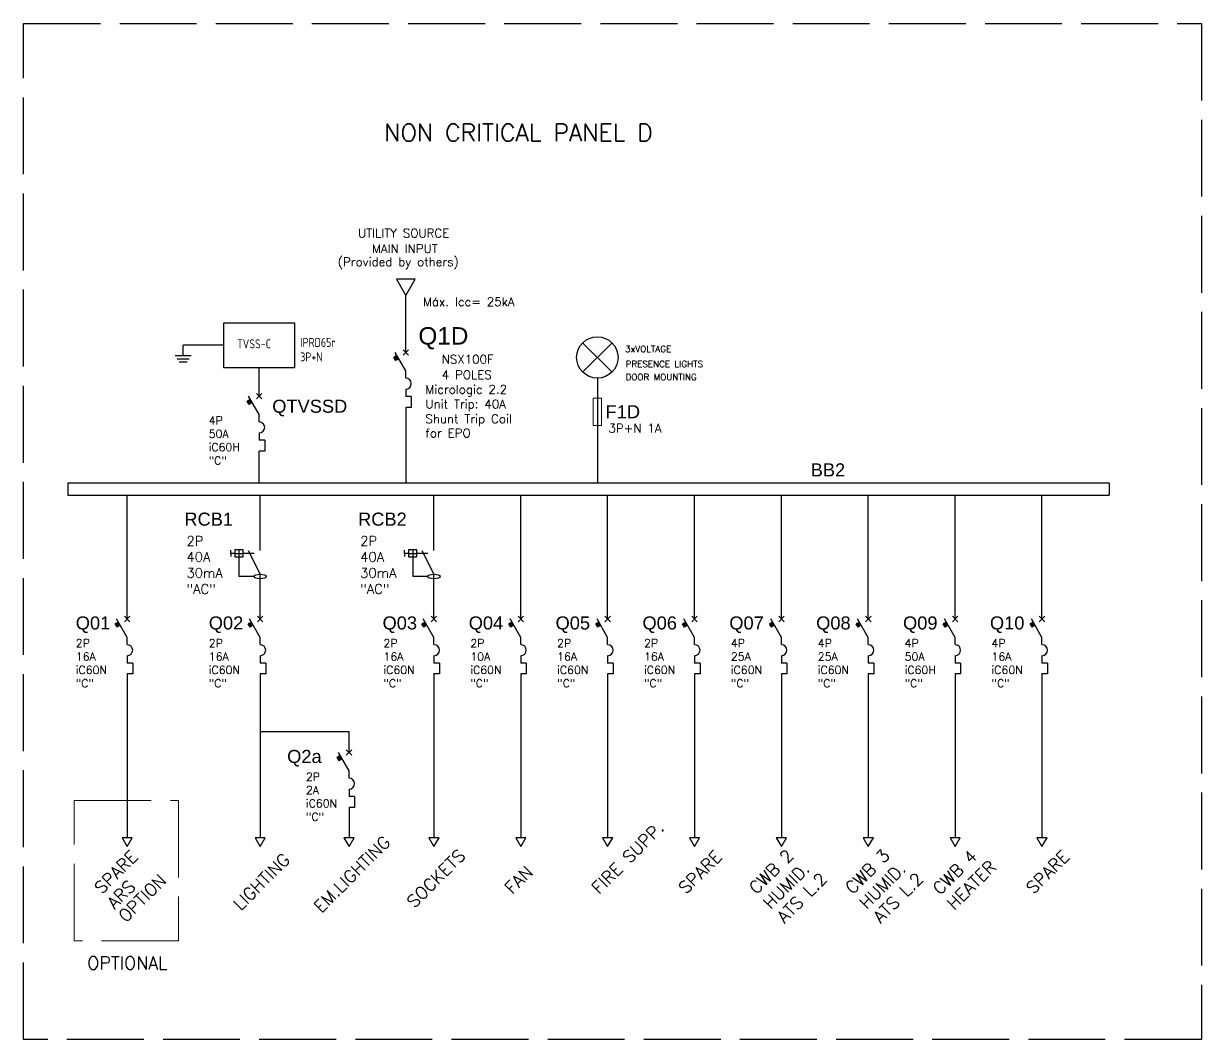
# Model space of a CAD drawing. Header units: inches. Extents: x 86 to 1426, y 63 to 696.
# Drawn here: x 1108.1 to 1291.8, y 266.9 to 425.5 of the extents above; entities that cross this region are included whole.
import ezdxf

# ---------------------------------------------------------------- set-up
doc = ezdxf.new("R2010")
doc.units = ezdxf.units.IN
doc.header["$MEASUREMENT"] = 0
doc.linetypes.add('ACAD_ISO02W100', pattern=[15, 12, -3])
doc.linetypes.add('Caddy_Solid', pattern=[0])
doc.layers.get('0').update_dxf_attribs({"lineweight": 0, "plot": 0})
doc.layers.add('1', color=7, linetype='Continuous', lineweight=13)
for name, color, linetype in [('DIBUIX', 7, 'Continuous'), ('Líneas', 122, 'Continuous'), ('TEXTE', 7, 'Continuous')]:
    doc.layers.add(name, color=color, linetype=linetype)
doc.styles.add('Caddy_Vectorfont1p', font='isocp___.ttf', dxfattribs={"width": 0.9})
doc.styles.add('Estilo1', font='arial.ttf')
doc.styles.add('NORMAL', font='simplex', dxfattribs={"width": 0.7})
doc.styles.add('RomanS', font='romans.shx')
doc.styles.get("Standard").update_dxf_attribs({"font": 'romans.shx', "width": 0.8})

# ---------------------------------------------------------------- blocks, each defined once
blk = doc.blocks.new('Blk296')
at = {"layer": '1', "linetype": 'Caddy_Solid', "lineweight": 25}
for p, q in [((103, 237), (114, 237)), ((103, 230), (103, 237)), ((114, 237), (114, 230)), ((114, 230), (103, 230))]:
    blk.add_line(p, q, dxfattribs=at)
blk = doc.blocks.new('Blk300')
at = {"layer": '1', "linetype": 'Caddy_Solid', "lineweight": 25}
for p, q in [((119, 232), (119, 233.6)), ((117.75, 232), (120.25, 232))]:
    blk.add_line(p, q, dxfattribs=at)
blk = doc.blocks.new('Blk301')
at = {"layer": '1', "linetype": 'Caddy_Solid', "lineweight": 25}
for p, q in [((118.0625, 231.5), (119.9375, 231.5)), ((118.375, 231), (119.625, 231))]:
    blk.add_line(p, q, dxfattribs=at)
blk = doc.blocks.new('Blk297')
for name in ['Blk300', 'Blk301']:
    blk.add_blockref(name, (0, 0, 1))

msp = doc.modelspace()

# ---------------------------------------------------------------- linework, layer by layer
msp.add_lwpolyline([(1196.96, 367.02), (1198.26, 367.02), (1198.26, 362.72), (1196.96, 362.72)], close=True)
at = {"color": 3, "linetype": 'ACAD_ISO02W100'}
msp.add_lwpolyline([(1116, 304.21), (1132.26, 304.21), (1132.26, 282.34), (1116, 282.34)], close=True, dxfattribs=at)
at = {"layer": 'DIBUIX'}
for p, q in [((1166.34, 373.63), (1165.85, 373.35)), ((1166.34, 373.63), (1165.85, 373.35)), ((1166.34, 373.63), (1165.85, 373.35)), ((1166.13, 372.85), (1165.85, 373.35)), ((1166.13, 372.85), (1165.85, 373.35)), ((1166.13, 372.85), (1165.85, 373.35)), ((1166.2, 372.9), (1165.92, 373.39)), ((1166.2, 372.9), (1165.92, 373.39)), ((1166.2, 372.9), (1165.92, 373.39)), ((1166.28, 372.94), (1165.99, 373.43)), ((1166.28, 372.94), (1165.99, 373.43)), ((1166.28, 372.94), (1165.99, 373.43)), ((1167.72, 371.26), (1166.06, 374.13)), ((1167.72, 371.26), (1166.06, 374.13)), ((1167.72, 371.26), (1166.06, 374.13)), ((1166.36, 372.98), (1166.07, 373.48)), ((1166.36, 372.98), (1166.07, 373.48)), ((1166.36, 372.98), (1166.07, 373.48)), ((1166.63, 373.14), (1166.13, 372.85)), ((1166.63, 373.14), (1166.13, 372.85)), ((1166.63, 373.14), (1166.13, 372.85)), ((1166.43, 373.02), (1166.15, 373.52)), ((1166.43, 373.02), (1166.15, 373.52)), ((1166.43, 373.02), (1166.15, 373.52)), ((1166.5, 373.07), (1166.22, 373.56)), ((1166.5, 373.07), (1166.22, 373.56)), ((1166.5, 373.07), (1166.22, 373.56)), ((1166.57, 373.11), (1166.29, 373.61)), ((1166.57, 373.11), (1166.29, 373.61)), ((1166.57, 373.11), (1166.29, 373.61)), ((1167.29, 374.56), (1168.15, 373.7)), ((1168.15, 374.56), (1167.29, 373.7)), ((1167.29, 374.56), (1168.15, 373.7)), ((1168.15, 374.56), (1167.29, 373.7)), ((1167.29, 374.56), (1168.15, 373.7)), ((1168.15, 374.56), (1167.29, 373.7)), ((1167.72, 370.12), (1167.72, 371.26)), ((1144.41, 367.72), (1145.27, 366.87)), ((1145.27, 367.72), (1144.41, 366.87)), ((1144.41, 367.72), (1145.27, 366.87)), ((1145.27, 367.72), (1144.41, 366.87)), ((1144.41, 367.72), (1145.27, 366.87)), ((1145.27, 367.72), (1144.41, 366.87)), ((1167.72, 368.4), (1167.72, 367.26)), ((1143.46, 366.8), (1142.97, 366.51)), ((1143.46, 366.8), (1142.97, 366.51)), ((1143.46, 366.8), (1142.97, 366.51)), ((1143.26, 366.02), (1142.97, 366.51)), ((1143.26, 366.02), (1142.97, 366.51)), ((1143.26, 366.02), (1142.97, 366.51)), ((1143.33, 366.06), (1143.04, 366.56)), ((1143.33, 366.06), (1143.04, 366.56)), ((1143.33, 366.06), (1143.04, 366.56)), ((1143.41, 366.1), (1143.12, 366.6)), ((1143.41, 366.1), (1143.12, 366.6)), ((1143.41, 366.1), (1143.12, 366.6)), ((1144.84, 364.43), (1143.19, 367.3)), ((1144.84, 364.43), (1143.19, 367.3)), ((1144.84, 364.43), (1143.19, 367.3)), ((1143.48, 366.14), (1143.19, 366.64)), ((1143.48, 366.14), (1143.19, 366.64)), ((1143.48, 366.14), (1143.19, 366.64)), ((1143.75, 366.3), (1143.26, 366.02)), ((1143.75, 366.3), (1143.26, 366.02)), ((1143.75, 366.3), (1143.26, 366.02)), ((1143.55, 366.19), (1143.27, 366.68)), ((1143.55, 366.19), (1143.27, 366.68)), ((1143.55, 366.19), (1143.27, 366.68)), ((1143.63, 366.23), (1143.34, 366.73)), ((1143.63, 366.23), (1143.34, 366.73)), ((1143.63, 366.23), (1143.34, 366.73)), ((1143.7, 366.27), (1143.42, 366.77)), ((1143.7, 366.27), (1143.42, 366.77)), ((1143.7, 366.27), (1143.42, 366.77)), ((1168.58, 367.26), (1167.72, 367.26)), ((1168.58, 367.26), (1167.72, 367.26)), ((1168.58, 367.26), (1167.72, 367.26)), ((1168.58, 367.26), (1168.58, 365.54)), ((1168.58, 367.26), (1168.58, 365.54)), ((1168.58, 367.26), (1168.58, 365.54)), ((1144.84, 363.29), (1144.84, 364.43)), ((1168.58, 365.54), (1167.72, 365.54)), ((1144.84, 361.57), (1144.84, 360.43)), ((1145.7, 360.43), (1144.84, 360.43)), ((1145.7, 360.43), (1144.84, 360.43)), ((1145.7, 360.43), (1144.84, 360.43)), ((1145.7, 360.43), (1145.7, 358.71)), ((1145.7, 360.43), (1145.7, 358.71)), ((1145.7, 360.43), (1145.7, 358.71)), ((1145.7, 358.71), (1144.84, 358.71)), ((1277.45, 353.73), (1114.97, 353.73)), ((1114.97, 353.73), (1114.97, 351.85)), ((1277.45, 353.73), (1277.45, 351.85)), ((1114.97, 351.85), (1277.45, 351.85)), ((1140.44, 342.78), (1140.44, 343.27)), ((1141.1, 342.78), (1140.44, 342.78)), ((1140.44, 342.78), (1140.44, 342.3)), ((1141.1, 342.78), (1142.28, 342.78)), ((1141.69, 343.36), (1141.69, 342.21)), ((1141.69, 342.21), (1141.69, 339.17)), ((1144.07, 342.78), (1142.28, 342.78)), ((1143.13, 343.21), (1145, 339.52)), ((1167.54, 342.78), (1167.54, 343.27)), ((1168.2, 342.78), (1167.54, 342.78)), ((1167.54, 342.78), (1167.54, 342.3)), ((1168.2, 342.78), (1169.38, 342.78)), ((1168.79, 343.36), (1168.79, 342.21)), ((1168.79, 342.21), (1168.79, 339.17)), ((1171.17, 342.78), (1169.38, 342.78)), ((1170.24, 343.21), (1172.11, 339.52)), ((1144.05, 339.17), (1141.69, 339.17)), ((1171.15, 339.17), (1168.79, 339.17)), ((1123.82, 332.97), (1124.68, 332.11)), ((1124.68, 332.97), (1123.82, 332.11)), ((1123.82, 332.97), (1124.68, 332.11)), ((1124.68, 332.97), (1123.82, 332.11)), ((1123.82, 332.97), (1124.68, 332.11)), ((1124.68, 332.97), (1123.82, 332.11)), ((1144.57, 332.97), (1145.43, 332.11)), ((1145.43, 332.97), (1144.57, 332.11)), ((1144.57, 332.97), (1145.43, 332.11)), ((1145.43, 332.97), (1144.57, 332.11)), ((1144.57, 332.97), (1145.43, 332.11)), ((1145.43, 332.97), (1144.57, 332.11)), ((1171.68, 332.97), (1172.53, 332.11)), ((1172.53, 332.97), (1171.68, 332.11)), ((1171.68, 332.97), (1172.53, 332.11)), ((1172.53, 332.97), (1171.68, 332.11)), ((1171.68, 332.97), (1172.53, 332.11)), ((1172.53, 332.97), (1171.68, 332.11)), ((1185.23, 332.97), (1186.09, 332.11)), ((1186.09, 332.97), (1185.23, 332.11)), ((1185.23, 332.97), (1186.09, 332.11)), ((1186.09, 332.97), (1185.23, 332.11)), ((1185.23, 332.97), (1186.09, 332.11)), ((1186.09, 332.97), (1185.23, 332.11)), ((1198.78, 332.97), (1199.64, 332.11)), ((1199.64, 332.97), (1198.78, 332.11)), ((1198.78, 332.97), (1199.64, 332.11)), ((1199.64, 332.97), (1198.78, 332.11)), ((1198.78, 332.97), (1199.64, 332.11)), ((1199.64, 332.97), (1198.78, 332.11)), ((1212.33, 332.97), (1213.19, 332.11)), ((1213.19, 332.97), (1212.33, 332.11)), ((1212.33, 332.97), (1213.19, 332.11)), ((1213.19, 332.97), (1212.33, 332.11)), ((1212.33, 332.97), (1213.19, 332.11)), ((1213.19, 332.97), (1212.33, 332.11)), ((1225.89, 332.97), (1226.74, 332.11)), ((1226.74, 332.97), (1225.89, 332.11)), ((1225.89, 332.97), (1226.74, 332.11)), ((1226.74, 332.97), (1225.89, 332.11)), ((1225.89, 332.97), (1226.74, 332.11)), ((1226.74, 332.97), (1225.89, 332.11)), ((1239.44, 332.97), (1240.3, 332.11)), ((1240.3, 332.97), (1239.44, 332.11)), ((1239.44, 332.97), (1240.3, 332.11)), ((1240.3, 332.97), (1239.44, 332.11)), ((1239.44, 332.97), (1240.3, 332.11)), ((1240.3, 332.97), (1239.44, 332.11)), ((1252.99, 332.97), (1253.85, 332.11)), ((1253.85, 332.97), (1252.99, 332.11)), ((1252.99, 332.97), (1253.85, 332.11)), ((1253.85, 332.97), (1252.99, 332.11)), ((1252.99, 332.97), (1253.85, 332.11)), ((1253.85, 332.97), (1252.99, 332.11)), ((1266.54, 332.97), (1267.4, 332.11)), ((1267.4, 332.97), (1266.54, 332.11)), ((1266.54, 332.97), (1267.4, 332.11)), ((1267.4, 332.97), (1266.54, 332.11)), ((1266.54, 332.97), (1267.4, 332.11)), ((1267.4, 332.97), (1266.54, 332.11)), ((1122.87, 332.05), (1122.38, 331.76)), ((1122.87, 332.05), (1122.38, 331.76)), ((1122.87, 332.05), (1122.38, 331.76)), ((1122.66, 331.26), (1122.38, 331.76)), ((1122.66, 331.26), (1122.38, 331.76)), ((1122.66, 331.26), (1122.38, 331.76)), ((1122.73, 331.31), (1122.45, 331.8)), ((1122.73, 331.31), (1122.45, 331.8)), ((1122.73, 331.31), (1122.45, 331.8)), ((1122.81, 331.35), (1122.52, 331.84)), ((1122.81, 331.35), (1122.52, 331.84)), ((1122.81, 331.35), (1122.52, 331.84)), ((1124.25, 329.67), (1122.59, 332.54)), ((1124.25, 329.67), (1122.59, 332.54)), ((1124.25, 329.67), (1122.59, 332.54)), ((1122.89, 331.39), (1122.6, 331.89)), ((1122.89, 331.39), (1122.6, 331.89)), ((1122.89, 331.39), (1122.6, 331.89)), ((1123.16, 331.55), (1122.66, 331.26)), ((1123.16, 331.55), (1122.66, 331.26)), ((1123.16, 331.55), (1122.66, 331.26)), ((1122.96, 331.44), (1122.68, 331.93)), ((1122.96, 331.44), (1122.68, 331.93)), ((1122.96, 331.44), (1122.68, 331.93)), ((1123.03, 331.48), (1122.75, 331.97)), ((1123.03, 331.48), (1122.75, 331.97)), ((1123.03, 331.48), (1122.75, 331.97)), ((1123.1, 331.52), (1122.82, 332.02)), ((1123.1, 331.52), (1122.82, 332.02)), ((1123.1, 331.52), (1122.82, 332.02)), ((1143.62, 332.05), (1143.13, 331.76)), ((1143.62, 332.05), (1143.13, 331.76)), ((1143.62, 332.05), (1143.13, 331.76)), ((1143.42, 331.26), (1143.13, 331.76)), ((1143.42, 331.26), (1143.13, 331.76)), ((1143.42, 331.26), (1143.13, 331.76)), ((1143.49, 331.31), (1143.2, 331.8)), ((1143.49, 331.31), (1143.2, 331.8)), ((1143.49, 331.31), (1143.2, 331.8)), ((1143.56, 331.35), (1143.27, 331.84)), ((1143.56, 331.35), (1143.27, 331.84)), ((1143.56, 331.35), (1143.27, 331.84)), ((1145, 329.67), (1143.34, 332.54)), ((1145, 329.67), (1143.34, 332.54)), ((1145, 329.67), (1143.34, 332.54)), ((1143.64, 331.39), (1143.35, 331.89)), ((1143.64, 331.39), (1143.35, 331.89)), ((1143.64, 331.39), (1143.35, 331.89)), ((1143.91, 331.55), (1143.42, 331.26)), ((1143.91, 331.55), (1143.42, 331.26)), ((1143.91, 331.55), (1143.42, 331.26)), ((1143.71, 331.44), (1143.43, 331.93)), ((1143.71, 331.44), (1143.43, 331.93)), ((1143.71, 331.44), (1143.43, 331.93)), ((1143.79, 331.48), (1143.5, 331.97)), ((1143.79, 331.48), (1143.5, 331.97)), ((1143.79, 331.48), (1143.5, 331.97)), ((1143.86, 331.52), (1143.57, 332.02)), ((1143.86, 331.52), (1143.57, 332.02)), ((1143.86, 331.52), (1143.57, 332.02)), ((1170.73, 332.05), (1170.23, 331.76)), ((1170.73, 332.05), (1170.23, 331.76)), ((1170.73, 332.05), (1170.23, 331.76)), ((1170.52, 331.26), (1170.23, 331.76)), ((1170.52, 331.26), (1170.23, 331.76)), ((1170.52, 331.26), (1170.23, 331.76)), ((1170.59, 331.31), (1170.3, 331.8)), ((1170.59, 331.31), (1170.3, 331.8)), ((1170.59, 331.31), (1170.3, 331.8)), ((1170.67, 331.35), (1170.38, 331.84)), ((1170.67, 331.35), (1170.38, 331.84)), ((1170.67, 331.35), (1170.38, 331.84)), ((1172.11, 329.67), (1170.45, 332.54)), ((1172.11, 329.67), (1170.45, 332.54)), ((1172.11, 329.67), (1170.45, 332.54)), ((1170.74, 331.39), (1170.46, 331.89)), ((1170.74, 331.39), (1170.46, 331.89)), ((1170.74, 331.39), (1170.46, 331.89)), ((1171.01, 331.55), (1170.52, 331.26)), ((1171.01, 331.55), (1170.52, 331.26)), ((1171.01, 331.55), (1170.52, 331.26)), ((1170.81, 331.44), (1170.53, 331.93)), ((1170.81, 331.44), (1170.53, 331.93)), ((1170.81, 331.44), (1170.53, 331.93)), ((1170.89, 331.48), (1170.6, 331.97)), ((1170.89, 331.48), (1170.6, 331.97)), ((1170.89, 331.48), (1170.6, 331.97)), ((1170.96, 331.52), (1170.68, 332.02)), ((1170.96, 331.52), (1170.68, 332.02)), ((1170.96, 331.52), (1170.68, 332.02)), ((1184.28, 332.05), (1183.79, 331.76)), ((1184.28, 332.05), (1183.79, 331.76)), ((1184.28, 332.05), (1183.79, 331.76)), ((1184.07, 331.26), (1183.79, 331.76)), ((1184.07, 331.26), (1183.79, 331.76)), ((1184.07, 331.26), (1183.79, 331.76)), ((1184.14, 331.31), (1183.86, 331.8)), ((1184.14, 331.31), (1183.86, 331.8)), ((1184.14, 331.31), (1183.86, 331.8)), ((1184.22, 331.35), (1183.93, 331.84)), ((1184.22, 331.35), (1183.93, 331.84)), ((1184.22, 331.35), (1183.93, 331.84)), ((1185.66, 329.67), (1184, 332.54)), ((1185.66, 329.67), (1184, 332.54)), ((1185.66, 329.67), (1184, 332.54)), ((1184.3, 331.39), (1184.01, 331.89)), ((1184.3, 331.39), (1184.01, 331.89)), ((1184.3, 331.39), (1184.01, 331.89)), ((1184.57, 331.55), (1184.07, 331.26)), ((1184.57, 331.55), (1184.07, 331.26)), ((1184.57, 331.55), (1184.07, 331.26)), ((1184.37, 331.44), (1184.09, 331.93)), ((1184.37, 331.44), (1184.09, 331.93)), ((1184.37, 331.44), (1184.09, 331.93)), ((1184.44, 331.48), (1184.16, 331.97)), ((1184.44, 331.48), (1184.16, 331.97)), ((1184.44, 331.48), (1184.16, 331.97)), ((1184.51, 331.52), (1184.23, 332.02)), ((1184.51, 331.52), (1184.23, 332.02)), ((1184.51, 331.52), (1184.23, 332.02)), ((1197.83, 332.05), (1197.34, 331.76)), ((1197.83, 332.05), (1197.34, 331.76)), ((1197.83, 332.05), (1197.34, 331.76)), ((1197.63, 331.26), (1197.34, 331.76)), ((1197.63, 331.26), (1197.34, 331.76)), ((1197.63, 331.26), (1197.34, 331.76)), ((1197.7, 331.31), (1197.41, 331.8)), ((1197.7, 331.31), (1197.41, 331.8)), ((1197.7, 331.31), (1197.41, 331.8)), ((1197.77, 331.35), (1197.48, 331.84)), ((1197.77, 331.35), (1197.48, 331.84)), ((1197.77, 331.35), (1197.48, 331.84)), ((1199.21, 329.67), (1197.55, 332.54)), ((1199.21, 329.67), (1197.55, 332.54)), ((1199.21, 329.67), (1197.55, 332.54)), ((1197.85, 331.39), (1197.56, 331.89)), ((1197.85, 331.39), (1197.56, 331.89)), ((1197.85, 331.39), (1197.56, 331.89)), ((1198.12, 331.55), (1197.63, 331.26)), ((1198.12, 331.55), (1197.63, 331.26)), ((1198.12, 331.55), (1197.63, 331.26)), ((1197.92, 331.44), (1197.64, 331.93)), ((1197.92, 331.44), (1197.64, 331.93)), ((1197.92, 331.44), (1197.64, 331.93)), ((1198, 331.48), (1197.71, 331.97)), ((1198, 331.48), (1197.71, 331.97)), ((1198, 331.48), (1197.71, 331.97)), ((1198.07, 331.52), (1197.78, 332.02)), ((1198.07, 331.52), (1197.78, 332.02)), ((1198.07, 331.52), (1197.78, 332.02)), ((1211.38, 332.05), (1210.89, 331.76)), ((1211.38, 332.05), (1210.89, 331.76)), ((1211.38, 332.05), (1210.89, 331.76)), ((1211.18, 331.26), (1210.89, 331.76)), ((1211.18, 331.26), (1210.89, 331.76)), ((1211.18, 331.26), (1210.89, 331.76)), ((1211.25, 331.31), (1210.96, 331.8)), ((1211.25, 331.31), (1210.96, 331.8)), ((1211.25, 331.31), (1210.96, 331.8)), ((1211.32, 331.35), (1211.04, 331.84)), ((1211.32, 331.35), (1211.04, 331.84)), ((1211.32, 331.35), (1211.04, 331.84)), ((1212.76, 329.67), (1211.11, 332.54)), ((1212.76, 329.67), (1211.11, 332.54)), ((1212.76, 329.67), (1211.11, 332.54)), ((1211.4, 331.39), (1211.11, 331.89)), ((1211.4, 331.39), (1211.11, 331.89)), ((1211.4, 331.39), (1211.11, 331.89)), ((1211.67, 331.55), (1211.18, 331.26)), ((1211.67, 331.55), (1211.18, 331.26)), ((1211.67, 331.55), (1211.18, 331.26)), ((1211.47, 331.44), (1211.19, 331.93)), ((1211.47, 331.44), (1211.19, 331.93)), ((1211.47, 331.44), (1211.19, 331.93)), ((1211.55, 331.48), (1211.26, 331.97)), ((1211.55, 331.48), (1211.26, 331.97)), ((1211.55, 331.48), (1211.26, 331.97)), ((1211.62, 331.52), (1211.34, 332.02)), ((1211.62, 331.52), (1211.34, 332.02)), ((1211.62, 331.52), (1211.34, 332.02)), ((1224.94, 332.05), (1224.44, 331.76)), ((1224.94, 332.05), (1224.44, 331.76)), ((1224.94, 332.05), (1224.44, 331.76)), ((1224.73, 331.26), (1224.44, 331.76)), ((1224.73, 331.26), (1224.44, 331.76)), ((1224.73, 331.26), (1224.44, 331.76)), ((1224.8, 331.31), (1224.51, 331.8)), ((1224.8, 331.31), (1224.51, 331.8)), ((1224.8, 331.31), (1224.51, 331.8)), ((1224.88, 331.35), (1224.59, 331.84)), ((1224.88, 331.35), (1224.59, 331.84)), ((1224.88, 331.35), (1224.59, 331.84)), ((1226.31, 329.67), (1224.66, 332.54)), ((1226.31, 329.67), (1224.66, 332.54)), ((1226.31, 329.67), (1224.66, 332.54)), ((1224.95, 331.39), (1224.67, 331.89)), ((1224.95, 331.39), (1224.67, 331.89)), ((1224.95, 331.39), (1224.67, 331.89)), ((1225.22, 331.55), (1224.73, 331.26)), ((1225.22, 331.55), (1224.73, 331.26)), ((1225.22, 331.55), (1224.73, 331.26)), ((1225.02, 331.44), (1224.74, 331.93)), ((1225.02, 331.44), (1224.74, 331.93)), ((1225.02, 331.44), (1224.74, 331.93)), ((1225.1, 331.48), (1224.81, 331.97)), ((1225.1, 331.48), (1224.81, 331.97)), ((1225.1, 331.48), (1224.81, 331.97)), ((1225.17, 331.52), (1224.89, 332.02)), ((1225.17, 331.52), (1224.89, 332.02)), ((1225.17, 331.52), (1224.89, 332.02)), ((1238.49, 332.05), (1237.99, 331.76)), ((1238.49, 332.05), (1237.99, 331.76)), ((1238.49, 332.05), (1237.99, 331.76)), ((1238.28, 331.26), (1237.99, 331.76)), ((1238.28, 331.26), (1237.99, 331.76)), ((1238.28, 331.26), (1237.99, 331.76)), ((1238.35, 331.31), (1238.07, 331.8)), ((1238.35, 331.31), (1238.07, 331.8)), ((1238.35, 331.31), (1238.07, 331.8)), ((1238.43, 331.35), (1238.14, 331.84)), ((1238.43, 331.35), (1238.14, 331.84)), ((1238.43, 331.35), (1238.14, 331.84)), ((1239.87, 329.67), (1238.21, 332.54)), ((1239.87, 329.67), (1238.21, 332.54)), ((1239.87, 329.67), (1238.21, 332.54)), ((1238.51, 331.39), (1238.22, 331.89)), ((1238.51, 331.39), (1238.22, 331.89)), ((1238.51, 331.39), (1238.22, 331.89)), ((1238.78, 331.55), (1238.28, 331.26)), ((1238.78, 331.55), (1238.28, 331.26)), ((1238.78, 331.55), (1238.28, 331.26)), ((1238.58, 331.44), (1238.29, 331.93)), ((1238.58, 331.44), (1238.29, 331.93)), ((1238.58, 331.44), (1238.29, 331.93)), ((1238.65, 331.48), (1238.36, 331.97)), ((1238.65, 331.48), (1238.36, 331.97)), ((1238.65, 331.48), (1238.36, 331.97)), ((1238.72, 331.52), (1238.44, 332.02)), ((1238.72, 331.52), (1238.44, 332.02)), ((1238.72, 331.52), (1238.44, 332.02)), ((1252.04, 332.05), (1251.55, 331.76)), ((1252.04, 332.05), (1251.55, 331.76)), ((1252.04, 332.05), (1251.55, 331.76)), ((1251.84, 331.26), (1251.55, 331.76)), ((1251.84, 331.26), (1251.55, 331.76)), ((1251.84, 331.26), (1251.55, 331.76)), ((1251.91, 331.31), (1251.62, 331.8)), ((1251.91, 331.31), (1251.62, 331.8)), ((1251.91, 331.31), (1251.62, 331.8)), ((1251.98, 331.35), (1251.69, 331.84)), ((1251.98, 331.35), (1251.69, 331.84)), ((1251.98, 331.35), (1251.69, 331.84)), ((1253.42, 329.67), (1251.76, 332.54)), ((1253.42, 329.67), (1251.76, 332.54)), ((1253.42, 329.67), (1251.76, 332.54)), ((1252.06, 331.39), (1251.77, 331.89)), ((1252.06, 331.39), (1251.77, 331.89)), ((1252.06, 331.39), (1251.77, 331.89)), ((1252.33, 331.55), (1251.84, 331.26)), ((1252.33, 331.55), (1251.84, 331.26)), ((1252.33, 331.55), (1251.84, 331.26)), ((1252.13, 331.44), (1251.85, 331.93)), ((1252.13, 331.44), (1251.85, 331.93)), ((1252.13, 331.44), (1251.85, 331.93)), ((1252.2, 331.48), (1251.92, 331.97)), ((1252.2, 331.48), (1251.92, 331.97)), ((1252.2, 331.48), (1251.92, 331.97)), ((1252.28, 331.52), (1251.99, 332.02)), ((1252.28, 331.52), (1251.99, 332.02)), ((1252.28, 331.52), (1251.99, 332.02)), ((1265.59, 332.05), (1265.1, 331.76)), ((1265.59, 332.05), (1265.1, 331.76)), ((1265.59, 332.05), (1265.1, 331.76)), ((1265.39, 331.26), (1265.1, 331.76)), ((1265.39, 331.26), (1265.1, 331.76)), ((1265.39, 331.26), (1265.1, 331.76)), ((1265.46, 331.31), (1265.17, 331.8)), ((1265.46, 331.31), (1265.17, 331.8)), ((1265.46, 331.31), (1265.17, 331.8)), ((1265.53, 331.35), (1265.25, 331.84)), ((1265.53, 331.35), (1265.25, 331.84)), ((1265.53, 331.35), (1265.25, 331.84)), ((1266.97, 329.67), (1265.32, 332.54)), ((1266.97, 329.67), (1265.32, 332.54)), ((1266.97, 329.67), (1265.32, 332.54)), ((1265.61, 331.39), (1265.32, 331.89)), ((1265.61, 331.39), (1265.32, 331.89)), ((1265.61, 331.39), (1265.32, 331.89)), ((1265.88, 331.55), (1265.39, 331.26)), ((1265.88, 331.55), (1265.39, 331.26)), ((1265.88, 331.55), (1265.39, 331.26)), ((1265.68, 331.44), (1265.4, 331.93)), ((1265.68, 331.44), (1265.4, 331.93)), ((1265.68, 331.44), (1265.4, 331.93)), ((1265.76, 331.48), (1265.47, 331.97)), ((1265.76, 331.48), (1265.47, 331.97)), ((1265.76, 331.48), (1265.47, 331.97)), ((1265.83, 331.52), (1265.55, 332.02)), ((1265.83, 331.52), (1265.55, 332.02)), ((1265.83, 331.52), (1265.55, 332.02)), ((1124.25, 328.54), (1124.25, 329.67)), ((1145, 328.54), (1145, 329.67)), ((1172.11, 328.54), (1172.11, 329.67)), ((1185.66, 328.54), (1185.66, 329.67)), ((1199.21, 328.54), (1199.21, 329.67)), ((1212.76, 328.54), (1212.76, 329.67)), ((1226.31, 328.54), (1226.31, 329.67)), ((1239.87, 328.54), (1239.87, 329.67)), ((1253.42, 328.54), (1253.42, 329.67)), ((1266.97, 328.54), (1266.97, 329.67)), ((1124.25, 326.82), (1124.25, 325.67)), ((1125.11, 325.67), (1124.25, 325.67)), ((1125.11, 325.67), (1124.25, 325.67)), ((1125.11, 325.67), (1124.25, 325.67)), ((1125.11, 325.67), (1125.11, 323.96)), ((1125.11, 325.67), (1125.11, 323.96)), ((1125.11, 325.67), (1125.11, 323.96)), ((1145, 326.82), (1145, 325.67)), ((1145.86, 325.67), (1145, 325.67)), ((1145.86, 325.67), (1145, 325.67)), ((1145.86, 325.67), (1145, 325.67)), ((1145.86, 325.67), (1145.86, 323.96)), ((1145.86, 325.67), (1145.86, 323.96)), ((1145.86, 325.67), (1145.86, 323.96)), ((1172.11, 326.82), (1172.11, 325.67)), ((1172.96, 325.67), (1172.11, 325.67)), ((1172.96, 325.67), (1172.11, 325.67)), ((1172.96, 325.67), (1172.11, 325.67)), ((1172.96, 325.67), (1172.96, 323.96)), ((1172.96, 325.67), (1172.96, 323.96)), ((1172.96, 325.67), (1172.96, 323.96)), ((1185.66, 326.82), (1185.66, 325.67)), ((1186.52, 325.67), (1185.66, 325.67)), ((1186.52, 325.67), (1185.66, 325.67)), ((1186.52, 325.67), (1185.66, 325.67)), ((1186.52, 325.67), (1186.52, 323.96)), ((1186.52, 325.67), (1186.52, 323.96)), ((1186.52, 325.67), (1186.52, 323.96)), ((1199.21, 326.82), (1199.21, 325.67)), ((1200.07, 325.67), (1199.21, 325.67)), ((1200.07, 325.67), (1199.21, 325.67)), ((1200.07, 325.67), (1199.21, 325.67)), ((1200.07, 325.67), (1200.07, 323.96)), ((1200.07, 325.67), (1200.07, 323.96)), ((1200.07, 325.67), (1200.07, 323.96)), ((1212.76, 326.82), (1212.76, 325.67)), ((1213.62, 325.67), (1212.76, 325.67)), ((1213.62, 325.67), (1212.76, 325.67)), ((1213.62, 325.67), (1212.76, 325.67)), ((1213.62, 325.67), (1213.62, 323.96)), ((1213.62, 325.67), (1213.62, 323.96)), ((1213.62, 325.67), (1213.62, 323.96)), ((1226.31, 326.82), (1226.31, 325.67)), ((1227.17, 325.67), (1226.31, 325.67)), ((1227.17, 325.67), (1226.31, 325.67)), ((1227.17, 325.67), (1226.31, 325.67)), ((1227.17, 325.67), (1227.17, 323.96)), ((1227.17, 325.67), (1227.17, 323.96)), ((1227.17, 325.67), (1227.17, 323.96)), ((1239.87, 326.82), (1239.87, 325.67)), ((1240.72, 325.67), (1239.87, 325.67)), ((1240.72, 325.67), (1239.87, 325.67)), ((1240.72, 325.67), (1239.87, 325.67)), ((1240.72, 325.67), (1240.72, 323.96)), ((1240.72, 325.67), (1240.72, 323.96)), ((1240.72, 325.67), (1240.72, 323.96)), ((1253.42, 326.82), (1253.42, 325.67)), ((1254.28, 325.67), (1253.42, 325.67)), ((1254.28, 325.67), (1253.42, 325.67)), ((1254.28, 325.67), (1253.42, 325.67)), ((1254.28, 325.67), (1254.28, 323.96)), ((1254.28, 325.67), (1254.28, 323.96)), ((1254.28, 325.67), (1254.28, 323.96)), ((1266.97, 326.82), (1266.97, 325.67)), ((1267.83, 325.67), (1266.97, 325.67)), ((1267.83, 325.67), (1266.97, 325.67)), ((1267.83, 325.67), (1266.97, 325.67)), ((1267.83, 325.67), (1267.83, 323.96)), ((1267.83, 325.67), (1267.83, 323.96)), ((1267.83, 325.67), (1267.83, 323.96)), ((1125.11, 323.96), (1124.25, 323.96)), ((1145.86, 323.96), (1145, 323.96)), ((1172.96, 323.96), (1172.11, 323.96)), ((1186.52, 323.96), (1185.66, 323.96)), ((1200.07, 323.96), (1199.21, 323.96)), ((1213.62, 323.96), (1212.76, 323.96)), ((1227.17, 323.96), (1226.31, 323.96)), ((1240.72, 323.96), (1239.87, 323.96)), ((1254.28, 323.96), (1253.42, 323.96)), ((1267.83, 323.96), (1266.97, 323.96)), ((1157.48, 311.22), (1156.99, 310.93)), ((1157.48, 311.22), (1156.99, 310.93)), ((1157.48, 311.22), (1156.99, 310.93)), ((1157.27, 310.43), (1156.99, 310.93)), ((1157.27, 310.43), (1156.99, 310.93)), ((1157.27, 310.43), (1156.99, 310.93)), ((1157.34, 310.48), (1157.06, 310.97)), ((1157.34, 310.48), (1157.06, 310.97)), ((1157.34, 310.48), (1157.06, 310.97)), ((1157.42, 310.52), (1157.13, 311.01)), ((1157.42, 310.52), (1157.13, 311.01)), ((1157.42, 310.52), (1157.13, 311.01)), ((1158.86, 308.85), (1157.2, 311.71)), ((1158.86, 308.85), (1157.2, 311.71)), ((1158.86, 308.85), (1157.2, 311.71)), ((1157.5, 310.56), (1157.21, 311.06)), ((1157.5, 310.56), (1157.21, 311.06)), ((1157.5, 310.56), (1157.21, 311.06)), ((1157.77, 310.72), (1157.27, 310.43)), ((1157.77, 310.72), (1157.27, 310.43)), ((1157.77, 310.72), (1157.27, 310.43)), ((1157.57, 310.61), (1157.29, 311.1)), ((1157.57, 310.61), (1157.29, 311.1)), ((1157.57, 310.61), (1157.29, 311.1)), ((1157.64, 310.65), (1157.36, 311.14)), ((1157.64, 310.65), (1157.36, 311.14)), ((1157.64, 310.65), (1157.36, 311.14)), ((1157.71, 310.69), (1157.43, 311.19)), ((1157.71, 310.69), (1157.43, 311.19)), ((1157.71, 310.69), (1157.43, 311.19)), ((1158.43, 312.14), (1159.29, 311.28)), ((1159.29, 312.14), (1158.43, 311.28)), ((1158.43, 312.14), (1159.29, 311.28)), ((1159.29, 312.14), (1158.43, 311.28)), ((1158.43, 312.14), (1159.29, 311.28)), ((1159.29, 312.14), (1158.43, 311.28)), ((1158.86, 307.71), (1158.86, 308.85)), ((1158.86, 305.99), (1158.86, 304.84)), ((1159.72, 304.84), (1158.86, 304.84)), ((1159.72, 304.84), (1158.86, 304.84)), ((1159.72, 304.84), (1158.86, 304.84)), ((1159.72, 304.84), (1159.72, 303.13)), ((1159.72, 304.84), (1159.72, 303.13)), ((1159.72, 304.84), (1159.72, 303.13)), ((1159.72, 303.13), (1158.86, 303.13))]:
    msp.add_line(p, q, dxfattribs=at)
for points in [[(1141.1, 343.36), (1142.28, 343.36), (1142.28, 342.21), (1141.1, 342.21)], [(1168.2, 343.36), (1169.38, 343.36), (1169.38, 342.21), (1168.2, 342.21)], [(1124.25, 297.02), (1125.05, 298.4), (1123.45, 298.4)], [(1145, 297.02), (1145.8, 298.4), (1144.2, 298.4)], [(1158.86, 297.02), (1159.66, 298.4), (1158.06, 298.4)], [(1172.11, 297.02), (1172.9, 298.4), (1171.31, 298.4)], [(1185.66, 297.02), (1186.45, 298.4), (1184.86, 298.4)], [(1199.21, 297.02), (1200.01, 298.4), (1198.41, 298.4)], [(1212.76, 297.02), (1213.56, 298.4), (1211.97, 298.4)], [(1226.31, 297.02), (1227.11, 298.4), (1225.52, 298.4)], [(1239.87, 297.02), (1240.66, 298.4), (1239.07, 298.4)], [(1253.42, 297.02), (1254.22, 298.4), (1252.62, 298.4)], [(1266.97, 297.02), (1267.77, 298.4), (1266.18, 298.4)]]:
    msp.add_lwpolyline(points, close=True, dxfattribs=at)
for centre in [(1167.72, 369.26), (1167.72, 369.26), (1167.72, 369.26), (1144.84, 362.43), (1144.84, 362.43), (1144.84, 362.43), (1124.25, 327.67), (1124.25, 327.67), (1124.25, 327.67), (1145, 327.67), (1145, 327.67), (1145, 327.67), (1172.11, 327.67), (1172.11, 327.67), (1172.11, 327.67), (1185.66, 327.67), (1185.66, 327.67), (1185.66, 327.67), (1199.21, 327.67), (1199.21, 327.67), (1199.21, 327.67), (1212.76, 327.67), (1212.76, 327.67), (1212.76, 327.67), (1226.32, 327.67), (1226.32, 327.67), (1226.32, 327.67), (1239.87, 327.67), (1239.87, 327.67), (1239.87, 327.67), (1253.42, 327.67), (1253.42, 327.67), (1253.42, 327.67), (1266.97, 327.67), (1266.97, 327.67), (1266.97, 327.67), (1158.86, 306.85), (1158.86, 306.85), (1158.86, 306.85)]:
    msp.add_arc(centre, 0.859, 270, 90, dxfattribs=at)
for centre in [(1145, 339.17), (1172.11, 339.17)]:
    msp.add_ellipse(centre, major_axis=(0.956, 0), ratio=0.370764, dxfattribs=at)
at = {"layer": 'Líneas'}
for p, q in [((1167.72, 374.13), (1167.72, 383.03)), ((1144.84, 367.3), (1144.84, 371.75)), ((1197.6, 370.11), (1197.6, 353.73)), ((1167.72, 365.54), (1167.72, 353.73)), ((1144.84, 353.73), (1144.84, 358.71)), ((1124.25, 332.54), (1124.25, 351.85)), ((1145, 343.21), (1145, 351.85)), ((1172.11, 343.21), (1172.11, 351.85)), ((1185.66, 332.54), (1185.66, 351.85)), ((1199.21, 332.54), (1199.21, 351.85)), ((1212.76, 332.54), (1212.76, 351.85)), ((1226.31, 332.54), (1226.31, 351.85)), ((1239.87, 332.54), (1239.87, 351.85)), ((1253.42, 332.54), (1253.42, 351.85)), ((1266.97, 332.54), (1266.97, 351.85)), ((1145, 332.54), (1145, 339.52)), ((1172.11, 332.54), (1172.11, 339.52)), ((1124.25, 323.96), (1124.25, 318.95)), ((1145, 323.96), (1145, 318.95)), ((1172.11, 323.96), (1172.11, 318.95)), ((1185.66, 323.96), (1185.66, 318.95)), ((1199.21, 323.96), (1199.21, 318.95)), ((1212.76, 323.96), (1212.76, 318.95)), ((1226.31, 323.96), (1226.31, 318.95)), ((1239.87, 323.96), (1239.87, 318.95)), ((1253.42, 323.96), (1253.42, 318.95)), ((1266.97, 323.96), (1266.97, 318.95)), ((1124.25, 318.95), (1124.25, 298.44)), ((1145, 318.95), (1145, 298.44)), ((1172.11, 318.95), (1172.11, 298.44)), ((1185.66, 318.95), (1185.66, 298.44)), ((1199.21, 318.95), (1199.21, 298.44)), ((1212.76, 318.95), (1212.76, 298.44)), ((1226.31, 318.95), (1226.31, 298.44)), ((1239.87, 318.95), (1239.87, 298.44)), ((1253.42, 318.95), (1253.42, 298.44)), ((1266.97, 318.95), (1266.97, 298.44)), ((1145, 314.98), (1158.86, 314.98)), ((1158.86, 311.71), (1158.86, 314.98)), ((1158.86, 303.13), (1158.86, 298.4))]:
    msp.add_line(p, q, dxfattribs=at)
at = {"layer": 'Líneas', "color": 7}
for p, q in [((1139.34, 375.25), (1132.97, 375.25)), ((1195.31, 375.63), (1199.89, 371.06)), ((1195.31, 371.06), (1199.89, 375.63))]:
    msp.add_line(p, q, dxfattribs=at)
at = {"layer": 'Líneas', "color": 7, "linetype": 'ACAD_ISO02W100'}
msp.add_lwpolyline([(1108.08, 425.45), (1291.85, 425.45), (1291.85, 266.93), (1108.08, 266.93)], close=True, dxfattribs=at)
at = {"layer": 'Líneas', "color": 7}
msp.add_lwpolyline([(1167.72, 383.03), (1169.19, 385.58), (1166.25, 385.58)], close=True, dxfattribs=at)
msp.add_circle((1197.6, 373.35), 3.23, dxfattribs=at)

# ---------------------------------------------------------------- block references
for name, p in [('Blk296', (1036.34, 141.75)), ('Blk297', (1013.97, 141.65, -1))]:
    msp.add_blockref(name, p, dxfattribs=at)

# ---------------------------------------------------------------- texts
at = {"attachment_point": 1, "style": 'RomanS'}
for s, insert, char_height, width in [('2P\\P10A\\PiC60N "C"', (1177.78, 329.38), 1.25, 1.8322), ('2P\\P16A\\PiC60N "C"', (1191.33, 329.38), 1.25, 1.8322), ('2P\\P16A\\PiC60N "C"', (1204.88, 329.38), 1.25, 1.8322), ('4P\\P25A\\PiC60N "C"', (1218.43, 329.38), 1.25, 1.8322), ('4P\\P25A\\PiC60N "C"', (1231.99, 329.38), 1.25, 1.8322), ('4P\\P50A\\PiC60H "C"', (1245.54, 329.38), 1.25, 1.8322), ('4P\\P16A\\PiC60N "C"', (1259.09, 329.38), 1.25, 1.8322), ('{\\C3;OPTIONAL}', (1118.02, 279.86), 2, 29.3852)]:
    msp.add_mtext(s, dxfattribs=dict(at, insert=insert, char_height=char_height, width=width))
at = {"layer": 'DIBUIX', "style": 'NORMAL'}
for s, height, p in [('FIRE SUPP.', 1.925, (1197.88, 289.48)), ('EM.LIGHTING', 1.9249, (1154.53, 286.54)), ('SPARE', 1.925, (1120.29, 289.48)), ('SOCKETS', 1.925, (1169.05, 287.31)), ('SPARE', 1.925, (1211.43, 289.48)), ('CWB 2', 1.925, (1222.41, 289.48)), ('CWB 3', 1.925, (1237.43, 289.48)), ('CWB 4', 1.925, (1251.07, 289.37)), ('SPARE', 1.925, (1265.64, 289.48)), ('LIGHTING', 1.925, (1141.95, 286.91)), ('HEATER', 1.925, (1253.28, 286.99)), ('OPTION', 1.925, (1124.05, 285.07)), ('FAN', 1.925, (1184.32, 289.48)), ('HUMID.', 1.925, (1224.62, 287.11)), ('ATS L.2', 1.925, (1226.77, 284.96)), ('HUMID.', 1.925, (1239.63, 287.11)), ('ATS L.2', 1.925, (1241.79, 284.96)), ('ARS', 1.925, (1122.26, 287.16))]:
    msp.add_text(s, height=height, rotation=45, dxfattribs=at).set_placement(p)
at = {"layer": 'DIBUIX', "attachment_point": 1, "style": 'RomanS'}
for s, insert, char_height, width in [('2P\\P40A\\P30mA\\P"AC"', (1133.5, 345.47), 1.5, 2.7483), ('2P\\P40A\\P30mA\\P"AC"', (1160.6, 345.47), 1.5, 2.7483), ('2P\\P16A\\PiC60N "C"', (1116.23, 329.38), 1.25, 1.8322), ('2P\\P16A\\PiC60N "C"', (1136.98, 329.38), 1.25, 1.8322), ('2P\\P16A\\PiC60N "C"', (1164.23, 329.38), 1.25, 1.8322), ('2P\\P2A\\PiC60N "C"', (1152.13, 308.55), 1.25, 1.8322)]:
    msp.add_mtext(s, dxfattribs=dict(at, insert=insert, char_height=char_height, width=width))
at = {"layer": 'Líneas', "color": 7, "style": 'NORMAL'}
for s, height, p in [('NON CRITICAL PANEL D', 2.7, (1164.36, 407.08)), ('UTILITY SOURCE', 1.35, (1160.26, 392.07)), ('MAIN INPUT', 1.35, (1162.45, 389.65)), ('(Provided by others)', 1.35, (1157.11, 387.6)), ('Máx. Icc= 25kA', 1.35, (1170.4, 381.37)), ('NSX100F', 1.35, (1173.32, 372.39)), ('4 POLES', 1.35, (1173.32, 369.97)), ('Micrologic 2.2', 1.35, (1170.78, 367.69)), ('Unit Trip: 40A', 1.35, (1170.78, 365.41)), ('3P+N 1A', 1.35, (1199.34, 361.63))]:
    msp.add_text(s, height=height, dxfattribs=at).set_placement(p)
at = {"layer": 'Líneas', "color": 7, "style": 'Caddy_Vectorfont1p', "width": 0.9}
for s, p in [('TVSS-C', (1141.39, 374.78)), ('IPRD65r', (1151.25, 374.99)), ('3P+N', (1151.25, 372.74))]:
    msp.add_text(s, height=1.4, dxfattribs=at).set_placement(p)
at = {"layer": 'Líneas', "color": 7}
for s, p in [('3xVOLTAGE ', (1201.93, 374.18)), ('PRESENCE LIGHTS', (1202.01, 371.82)), ('DOOR MOUNTING', (1202.01, 369.79))]:
    msp.add_text(s, height=1, dxfattribs=at).set_placement(p)
at = {"layer": 'Líneas', "color": 3, "style": 'NORMAL'}
for s, p in [('Shunt Trip Coil', (1170.78, 363.1)), ('for EPO', (1170.78, 360.88))]:
    msp.add_text(s, height=1.35, dxfattribs=at).set_placement(p)
at = {"layer": 'Líneas', "color": 7, "insert": (1136.96, 364.14), "char_height": 1.25, "width": 1.8322, "attachment_point": 1, "style": 'RomanS'}
msp.add_mtext('4P\\P50A\\PiC60H "C"', dxfattribs=at)
at = {"layer": 'TEXTE', "color": 42, "style": 'Estilo1'}
for s, height, p in [('Q1D', 2.718, (1169.68, 375.36)), ('QTVSSD', 2.038, (1146.88, 364.72)), ('F1D', 2.038, (1198.89, 363.86)), ('BB2', 2.038, (1230.89, 354.79)), ('RCB1', 2.038, (1133.17, 347.1)), ('RCB2', 2.038, (1160.27, 347.1)), ('Q01', 2.038, (1116.23, 330.9)), ('Q02', 2.038, (1136.98, 330.9)), ('Q03', 2.038, (1164.09, 330.9)), ('Q04', 2.038, (1177.53, 330.9)), ('Q05', 2.038, (1191.08, 330.9)), ('Q06', 2.038, (1204.64, 330.9)), ('Q07', 2.038, (1218.19, 330.9)), ('Q08', 2.038, (1231.74, 330.9)), ('Q09', 2.038, (1245.29, 330.9)), ('Q10', 2.038, (1258.85, 330.9)), ('Q2a', 2.038, (1149.21, 310.07))]:
    msp.add_text(s, height=height, dxfattribs=at).set_placement(p)

doc.saveas('drawing.dxf')
